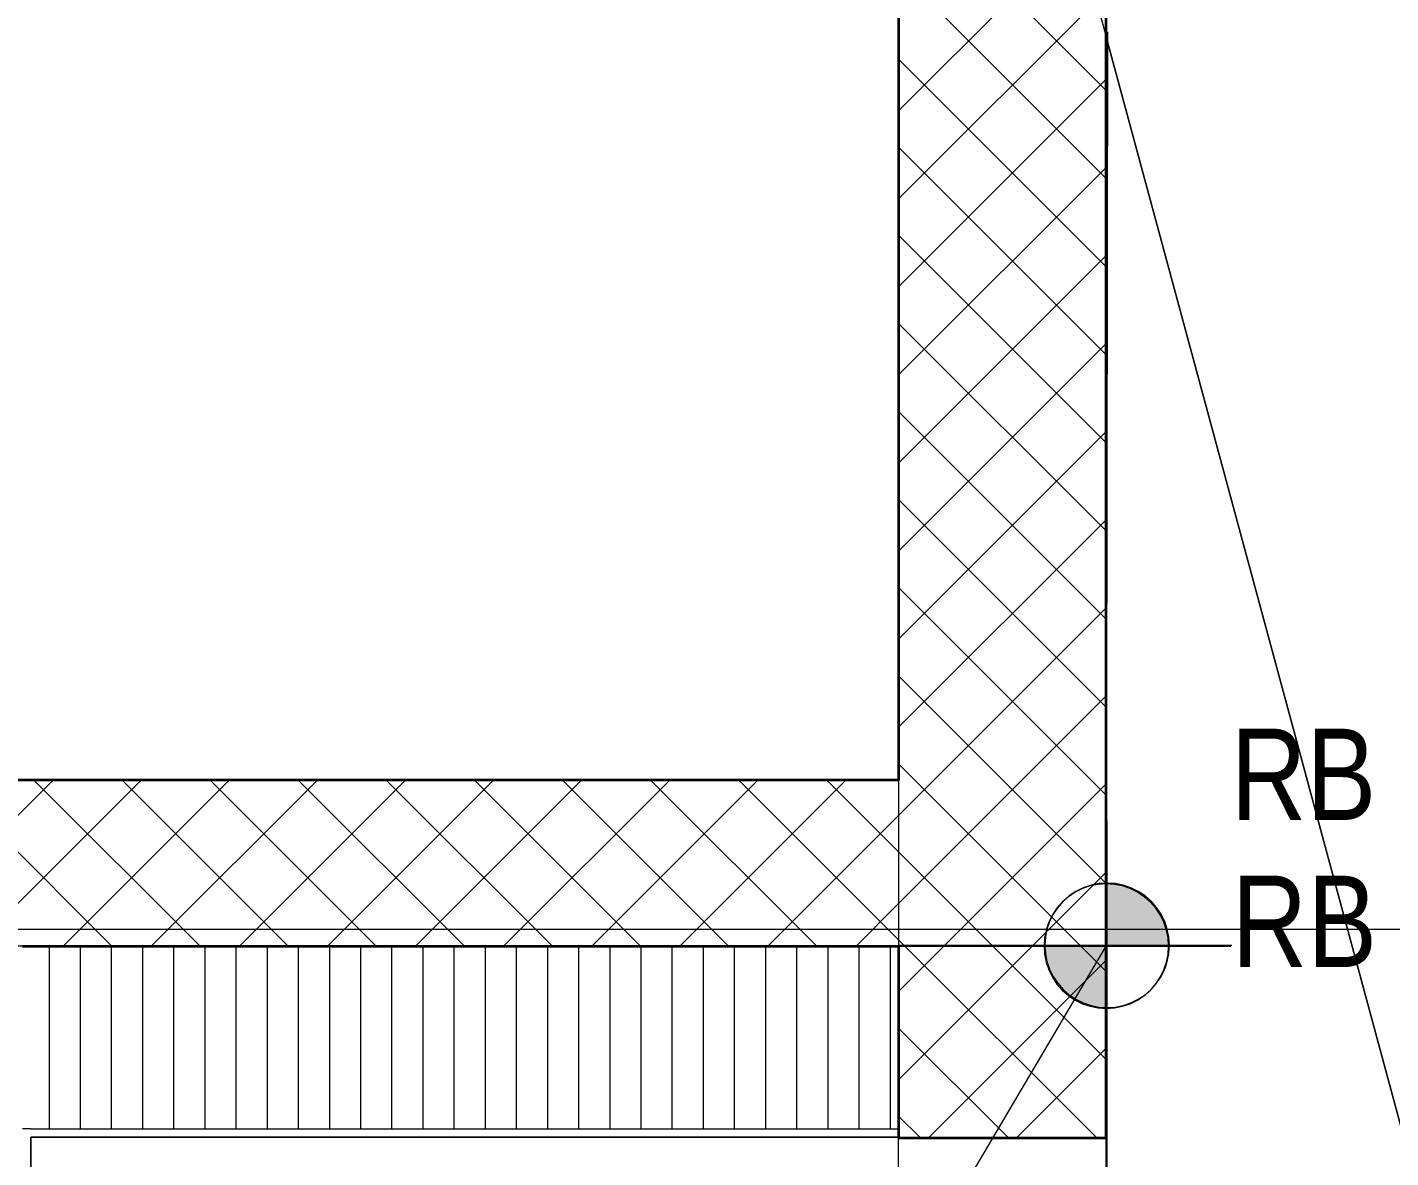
# Model space of a CAD drawing. Extents: x 885 to 2021, y 330 to 1122.
# Drawn here: x 1361.4 to 1394.23, y 792.11 to 819.33 of the extents above; entities that cross this region are included whole.
import ezdxf
from ezdxf.lldxf.tags import DXFTag

# ---------------------------------------------------------------- set-up
doc = ezdxf.new("R2010")
doc.units = 0
doc.layers.get('0').update_dxf_attribs({"lineweight": 18})
for name, color, linetype, lineweight in [('015 Innenwände Bauteilschraffuren Neu', 7, 'Continuous', 25), ('015 Innenwände Neu', 7, 'Continuous', 25), ('015 Innenwände Schichttrennlinien Neu', 7, 'Continuous', 25), ('027 Oberhalb Neu', 7, 'Continuous', 25), ('030 Bodenaufbauten Neu', 7, 'Continuous', 25), ('035 Decken Neu', 7, 'Continuous', 25), ('080 Raum Innen Kontur Neu', 7, 'Continuous', 25), ('111 Bemassung Ausführung Koten Neu', 7, 'Continuous', 25)]:
    doc.layers.add(name, color=color, linetype=linetype, lineweight=lineweight)
doc.styles.get("Standard").update_dxf_attribs({"font": 'arial.ttf'})
tags = doc.linetypes.add('Strich 3_1mm Kanten', pattern=[0.004, 0.003, -0.001]).pattern_tags.tags
tags[6:7] = [DXFTag(74, 4), DXFTag(75, 0), DXFTag(340, '0'), DXFTag(46, 1.0), DXFTag(50, 0.0), DXFTag(44, 0.0), DXFTag(45, 0.0)]
tags[4:5] = [DXFTag(74, 4), DXFTag(75, 0), DXFTag(340, '0'), DXFTag(46, 1.0), DXFTag(50, 0.0), DXFTag(44, 0.0), DXFTag(45, 0.0)]
tags = doc.linetypes.add('Strichpunkt 3_1_1mm Achsen', pattern=[0.005, 0.003, -0.001, 0, -0.001]).pattern_tags.tags
tags[10:11] = [DXFTag(74, 4), DXFTag(75, 0), DXFTag(340, '0'), DXFTag(46, 1.0), DXFTag(50, 0.0), DXFTag(44, 0.0), DXFTag(45, 0.0)]
tags[8:9] = [DXFTag(74, 4), DXFTag(75, 0), DXFTag(340, '0'), DXFTag(46, 1.0), DXFTag(50, 0.0), DXFTag(44, 0.0), DXFTag(45, 0.0)]
tags[6:7] = [DXFTag(74, 4), DXFTag(75, 0), DXFTag(340, '0'), DXFTag(46, 1.0), DXFTag(50, 0.0), DXFTag(44, 0.0), DXFTag(45, 0.0)]
tags[4:5] = [DXFTag(74, 4), DXFTag(75, 0), DXFTag(340, '0'), DXFTag(46, 1.0), DXFTag(50, 0.0), DXFTag(44, 0.0), DXFTag(45, 0.0)]
tags = doc.linetypes.add('Strichpunkt 6_2_2mm Schnitt', pattern=[0.5, 0.3, -0.1, 0, -0.1]).pattern_tags.tags
tags[10:11] = [DXFTag(74, 4), DXFTag(75, 0), DXFTag(340, '0'), DXFTag(46, 1.0), DXFTag(50, 0.0), DXFTag(44, 0.0), DXFTag(45, 0.0)]
tags[8:9] = [DXFTag(74, 4), DXFTag(75, 0), DXFTag(340, '0'), DXFTag(46, 1.0), DXFTag(50, 0.0), DXFTag(44, 0.0), DXFTag(45, 0.0)]
tags[6:7] = [DXFTag(74, 4), DXFTag(75, 0), DXFTag(340, '0'), DXFTag(46, 1.0), DXFTag(50, 0.0), DXFTag(44, 0.0), DXFTag(45, 0.0)]
tags[4:5] = [DXFTag(74, 4), DXFTag(75, 0), DXFTag(340, '0'), DXFTag(46, 1.0), DXFTag(50, 0.0), DXFTag(44, 0.0), DXFTag(45, 0.0)]
tags = doc.linetypes.add('Unsichtbare Linie', pattern='A,0,[1,5773_032 -1.UG1.shx,S=10,R=0,X=0,Y=0],-10,0', length=10).pattern_tags.tags
tags[14:15] = [DXFTag(74, 4), DXFTag(75, 0), DXFTag(340, '0'), DXFTag(46, 1.0), DXFTag(50, 0.0), DXFTag(44, 0.0), DXFTag(45, 0.0)]
tags[12:13] = [DXFTag(74, 4), DXFTag(75, 0), DXFTag(340, '0'), DXFTag(46, 1.0), DXFTag(50, 0.0), DXFTag(44, 0.0), DXFTag(45, 0.0)]

# ---------------------------------------------------------------- blocks, each defined once
blk = doc.blocks.new('Referenz-A0T8DHYUAL', base_point=(896.585, 372.187))
at = {"layer": '015 Innenwände Bauteilschraffuren Neu', "color": 0, "linetype": 'Continuous', "lineweight": 0, "ltscale": 0.0169}
for p, q in [((1387.378, 817.807), (1382.378, 822.807)), ((1382.378, 817.321), (1387.378, 822.321)), ((1387.378, 815.686), (1382.378, 820.686)), ((1382.378, 815.2), (1387.378, 820.2)), ((1387.378, 813.564), (1382.378, 818.564)), ((1382.378, 813.078), (1387.378, 818.078)), ((1387.378, 811.443), (1382.378, 816.443)), ((1382.378, 810.957), (1387.378, 815.957)), ((1387.378, 809.322), (1382.378, 814.322)), ((1382.378, 808.836), (1387.378, 813.836)), ((1387.378, 807.2), (1382.378, 812.2)), ((1382.378, 806.714), (1387.378, 811.714)), ((1387.378, 805.079), (1382.378, 810.079)), ((1382.378, 804.593), (1387.378, 809.593)), ((1387.378, 802.958), (1382.378, 807.958)), ((1382.378, 802.472), (1387.378, 807.472)), ((1387.378, 800.836), (1382.378, 805.836)), ((1382.378, 800.351), (1387.378, 805.351)), ((1387.378, 798.715), (1382.378, 803.715)), ((1382.378, 798.229), (1387.378, 803.229)), ((1387.378, 796.594), (1382.378, 801.594)), ((1358.017, 797.203), (1362.017, 801.203)), ((1363.435, 797.203), (1359.435, 801.203)), ((1360.139, 797.203), (1364.139, 801.203)), ((1365.556, 797.203), (1361.556, 801.203)), ((1362.26, 797.203), (1366.26, 801.203)), ((1367.677, 797.203), (1363.677, 801.203)), ((1364.381, 797.203), (1368.381, 801.203)), ((1369.799, 797.203), (1365.799, 801.203)), ((1366.503, 797.203), (1370.503, 801.203)), ((1371.92, 797.203), (1367.92, 801.203)), ((1368.624, 797.203), (1372.624, 801.203)), ((1374.041, 797.203), (1370.041, 801.203)), ((1370.745, 797.203), (1374.745, 801.203)), ((1376.163, 797.203), (1372.163, 801.203)), ((1372.867, 797.203), (1376.867, 801.203)), ((1378.284, 797.203), (1374.284, 801.203)), ((1374.988, 797.203), (1378.988, 801.203)), ((1380.405, 797.203), (1376.405, 801.203)), ((1377.109, 797.203), (1381.109, 801.203)), ((1382.378, 797.351), (1378.527, 801.203)), ((1382.378, 799.472), (1380.648, 801.203)), ((1382.378, 796.108), (1387.378, 801.108)), ((1379.231, 797.203), (1382.378, 800.351)), ((1387.378, 794.472), (1382.378, 799.472)), ((1382.378, 793.987), (1387.378, 798.987)), ((1381.352, 797.203), (1382.378, 798.229)), ((1361.928, 792.803), (1361.928, 797.203)), ((1362.678, 792.803), (1362.678, 797.203)), ((1363.428, 792.803), (1363.428, 797.203)), ((1364.178, 792.803), (1364.178, 797.203)), ((1364.928, 792.803), (1364.928, 797.203)), ((1365.678, 792.803), (1365.678, 797.203)), ((1366.428, 792.803), (1366.428, 797.203)), ((1367.178, 792.803), (1367.178, 797.203)), ((1367.928, 792.803), (1367.928, 797.203)), ((1368.678, 792.803), (1368.678, 797.203)), ((1369.428, 792.803), (1369.428, 797.203)), ((1370.178, 792.803), (1370.178, 797.203)), ((1370.928, 792.803), (1370.928, 797.203)), ((1371.678, 792.803), (1371.678, 797.203)), ((1372.428, 792.803), (1372.428, 797.203)), ((1373.178, 792.803), (1373.178, 797.203)), ((1373.928, 792.803), (1373.928, 797.203)), ((1374.678, 792.803), (1374.678, 797.203)), ((1375.428, 792.803), (1375.428, 797.203)), ((1376.178, 792.803), (1376.178, 797.203)), ((1376.928, 792.803), (1376.928, 797.203)), ((1377.678, 792.803), (1377.678, 797.203)), ((1378.428, 792.803), (1378.428, 797.203)), ((1379.178, 792.803), (1379.178, 797.203)), ((1379.928, 792.803), (1379.928, 797.203)), ((1380.678, 792.803), (1380.678, 797.203)), ((1381.428, 792.803), (1381.428, 797.203)), ((1382.178, 792.803), (1382.178, 797.203)), ((1387.147, 792.583), (1382.378, 797.351)), ((1383.096, 792.583), (1387.378, 796.865)), ((1385.025, 792.583), (1382.378, 795.23)), ((1385.217, 792.583), (1387.378, 794.744)), ((1382.904, 792.583), (1382.378, 793.108)), ((1387.339, 792.583), (1387.378, 792.623))]:
    blk.add_line(p, q, dxfattribs=at)
at = {"layer": '015 Innenwände Neu', "color": 0, "lineweight": 35}
for p, q in [((1382.378, 832.603), (1382.378, 801.203)), ((1387.378, 792.583), (1387.378, 832.603)), ((1382.378, 801.203), (1356.878, 801.203)), ((1382.378, 797.203), (1382.378, 792.583)), ((1382.378, 792.583), (1387.378, 792.583))]:
    blk.add_line(p, q, dxfattribs=at)
at = {"layer": '015 Innenwände Neu', "color": 0, "lineweight": 18}
blk.add_line((1382.378, 792.803), (1382.378, 797.203), dxfattribs=at)
at = {"layer": '015 Innenwände Neu', "color": 0, "lineweight": 13}
for p, q in [((1361.478, 758.203), (1361.478, 792.603)), ((1361.478, 792.603), (1382.378, 792.603)), ((1382.378, 792.603), (1382.378, 792.803))]:
    blk.add_line(p, q, dxfattribs=at)
at = {"layer": '015 Innenwände Schichttrennlinien Neu', "color": 0, "lineweight": 35}
blk.add_line((1361.278, 797.203), (1382.378, 797.203), dxfattribs=at)
at = {"layer": '015 Innenwände Schichttrennlinien Neu', "color": 0, "lineweight": 18}
for q in [(1361.278, 792.803), (1361.278, 792.803), (1382.378, 792.803)]:
    blk.add_line((1361.478, 792.803), q, dxfattribs=at)
at = {"layer": '027 Oberhalb Neu', "color": 0, "linetype": 'Strichpunkt 6_2_2mm Schnitt', "lineweight": 13, "ltscale": 0.0169}
blk.add_line((1597.078, 797.603), (1160.578, 797.603), dxfattribs=at)
at = {"layer": '030 Bodenaufbauten Neu', "color": 0, "linetype": 'Continuous', "lineweight": 13, "ltscale": 0.0169}
for p, q in [((1382.378, 832.603), (1382.378, 801.203)), ((1382.378, 801.203), (1352.878, 801.203))]:
    blk.add_line(p, q, dxfattribs=at)
at = {"layer": '030 Bodenaufbauten Neu', "color": 0, "linetype": 'Unsichtbare Linie', "lineweight": 13, "ltscale": 0.002197}
for p, q in [((1387.378, 819.103), (1387.378, 832.603)), ((1387.378, 819.103), (1387.409, 819.218)), ((1387.378, 797.203), (1387.378, 819.103)), ((1422.378, 689.603), (1387.378, 819.103))]:
    blk.add_line(p, q, dxfattribs=at)
at = {"layer": '030 Bodenaufbauten Neu', "color": 0, "linetype": 'Unsichtbare Linie', "lineweight": 13, "ltscale": 0.0169}
for p, q in [((1387.409, 819.218), (1387.378, 797.203)), ((1387.378, 819.103), (1422.378, 689.603)), ((1387.378, 689.603), (1387.378, 819.103))]:
    blk.add_line(p, q, dxfattribs=at)
at = {"layer": '035 Decken Neu', "color": 0, "linetype": 'Strich 3_1mm Kanten', "lineweight": 13, "ltscale": 0.002197}
for p, q in [((1382.378, 837.603), (1382.378, 797.223)), ((1382.378, 797.203), (1356.878, 797.203)), ((1382.378, 797.223), (1382.378, 797.203))]:
    blk.add_line(p, q, dxfattribs=at)
at = {"layer": '035 Decken Neu', "color": 0, "linetype": 'Strich 3_1mm Kanten', "lineweight": 13, "ltscale": 0.0169}
for p, q in [((1382.378, 837.603), (1422.378, 689.603)), ((1374.478, 775.403), (1387.378, 797.203)), ((1382.378, 797.223), (1387.398, 797.223)), ((1382.378, 797.203), (1387.378, 797.203)), ((1387.378, 797.203), (1387.378, 753.603)), ((1387.398, 753.583), (1387.398, 797.223))]:
    blk.add_line(p, q, dxfattribs=at)
at = {"layer": '035 Decken Neu', "color": 0, "linetype": 'Strichpunkt 3_1_1mm Achsen', "lineweight": 13, "ltscale": 0.002197}
for p, q in [((1382.378, 792.603), (1361.478, 792.603)), ((1361.478, 792.603), (1361.478, 753.603)), ((1382.378, 753.603), (1382.378, 792.603))]:
    blk.add_line(p, q, dxfattribs=at)
at = {"layer": '080 Raum Innen Kontur Neu', "color": 0, "linetype": 'Continuous', "lineweight": 13, "ltscale": 0.0169}
for p, q in [((1382.378, 801.203), (1382.378, 832.603)), ((1387.378, 832.603), (1387.378, 792.583)), ((1352.878, 801.203), (1382.378, 801.203)), ((1382.378, 792.603), (1361.478, 792.603)), ((1361.478, 792.603), (1361.478, 758.203)), ((1382.378, 792.583), (1382.378, 792.603)), ((1387.378, 792.583), (1382.378, 792.583))]:
    blk.add_line(p, q, dxfattribs=at)
at = {"layer": '111 Bemassung Ausführung Koten Neu', "color": 0, "lineweight": 13}
for p, q in [((1387.378, 794.203), (1387.378, 800.203)), ((1387.398, 794.223), (1387.398, 800.223)), ((1384.378, 797.203), (1390.378, 797.203)), ((1384.398, 797.223), (1390.398, 797.223))]:
    blk.add_line(p, q, dxfattribs=at)
at = {"layer": '111 Bemassung Ausführung Koten Neu', "color": 0, "linetype": 'Continuous', "lineweight": 13, "ltscale": 0.0169}
for p, q in [((1386.628, 798.502), (1386.465, 798.393)), ((1386.648, 798.522), (1386.485, 798.413)), ((1386.804, 798.589), (1386.628, 798.502)), ((1386.824, 798.609), (1386.648, 798.522)), ((1386.99, 798.652), (1386.804, 798.589)), ((1387.01, 798.672), (1386.824, 798.609)), ((1387.183, 798.69), (1386.99, 798.652)), ((1387.203, 798.71), (1387.01, 798.672)), ((1387.378, 798.703), (1387.183, 798.69)), ((1387.398, 798.723), (1387.203, 798.71)), ((1387.574, 798.69), (1387.378, 798.703)), ((1387.594, 798.71), (1387.398, 798.723)), ((1387.767, 798.652), (1387.574, 798.69)), ((1387.787, 798.672), (1387.594, 798.71)), ((1387.952, 798.589), (1387.767, 798.652)), ((1387.972, 798.609), (1387.787, 798.672)), ((1388.128, 798.502), (1387.952, 798.589)), ((1388.148, 798.522), (1387.972, 798.609)), ((1388.292, 798.393), (1388.128, 798.502)), ((1388.312, 798.413), (1388.148, 798.522)), ((1386.208, 798.136), (1386.099, 797.973)), ((1386.318, 798.263), (1386.188, 798.116)), ((1386.338, 798.283), (1386.208, 798.136)), ((1386.465, 798.393), (1386.318, 798.263)), ((1386.485, 798.413), (1386.338, 798.283)), ((1388.439, 798.263), (1388.292, 798.393)), ((1388.459, 798.283), (1388.312, 798.413)), ((1388.568, 798.116), (1388.439, 798.263)), ((1388.588, 798.136), (1388.459, 798.283)), ((1388.697, 797.973), (1388.588, 798.136)), ((1386.013, 797.797), (1385.95, 797.611)), ((1386.079, 797.953), (1385.993, 797.777)), ((1386.099, 797.973), (1386.013, 797.797)), ((1386.188, 798.116), (1386.079, 797.953)), ((1388.677, 797.953), (1388.568, 798.116)), ((1388.764, 797.777), (1388.677, 797.953)), ((1388.784, 797.797), (1388.697, 797.973)), ((1388.847, 797.611), (1388.784, 797.797)), ((1385.93, 797.591), (1385.891, 797.399)), ((1385.95, 797.611), (1385.911, 797.419)), ((1385.993, 797.777), (1385.93, 797.591)), ((1388.827, 797.591), (1388.764, 797.777)), ((1388.866, 797.399), (1388.827, 797.591)), ((1388.886, 797.419), (1388.847, 797.611)), ((1385.891, 797.399), (1385.878, 797.203)), ((1385.878, 797.203), (1385.891, 797.007)), ((1385.911, 797.419), (1385.898, 797.223)), ((1385.898, 797.223), (1385.911, 797.027)), ((1388.878, 797.203), (1388.866, 797.399)), ((1388.866, 797.007), (1388.878, 797.203)), ((1388.898, 797.223), (1388.886, 797.419)), ((1388.886, 797.027), (1388.898, 797.223)), ((1385.891, 797.007), (1385.93, 796.815)), ((1385.911, 797.027), (1385.95, 796.835)), ((1385.93, 796.815), (1385.993, 796.629)), ((1385.95, 796.835), (1386.013, 796.649)), ((1388.764, 796.629), (1388.827, 796.815)), ((1388.784, 796.649), (1388.847, 796.835)), ((1388.827, 796.815), (1388.866, 797.007)), ((1388.847, 796.835), (1388.886, 797.027)), ((1385.993, 796.629), (1386.079, 796.453)), ((1386.013, 796.649), (1386.099, 796.473)), ((1388.677, 796.453), (1388.764, 796.629)), ((1388.697, 796.473), (1388.784, 796.649)), ((1386.079, 796.453), (1386.188, 796.29)), ((1386.099, 796.473), (1386.208, 796.31)), ((1386.188, 796.29), (1386.318, 796.142)), ((1386.208, 796.31), (1386.338, 796.162)), ((1386.338, 796.162), (1386.485, 796.033)), ((1388.312, 796.033), (1388.459, 796.162)), ((1388.439, 796.142), (1388.568, 796.29)), ((1388.459, 796.162), (1388.588, 796.31)), ((1388.568, 796.29), (1388.677, 796.453)), ((1388.588, 796.31), (1388.697, 796.473)), ((1386.318, 796.142), (1386.465, 796.013)), ((1386.465, 796.013), (1386.628, 795.904)), ((1386.485, 796.033), (1386.648, 795.924)), ((1386.628, 795.904), (1386.804, 795.817)), ((1386.648, 795.924), (1386.824, 795.837)), ((1386.824, 795.837), (1387.01, 795.774)), ((1387.787, 795.774), (1387.972, 795.837)), ((1387.952, 795.817), (1388.128, 795.904)), ((1387.972, 795.837), (1388.148, 795.924)), ((1388.128, 795.904), (1388.292, 796.013)), ((1388.148, 795.924), (1388.312, 796.033)), ((1388.292, 796.013), (1388.439, 796.142)), ((1386.804, 795.817), (1386.99, 795.754)), ((1386.99, 795.754), (1387.183, 795.716)), ((1387.01, 795.774), (1387.203, 795.736)), ((1387.183, 795.716), (1387.378, 795.703)), ((1387.203, 795.736), (1387.398, 795.723)), ((1387.378, 795.703), (1387.574, 795.716)), ((1387.398, 795.723), (1387.594, 795.736)), ((1387.574, 795.716), (1387.767, 795.754)), ((1387.594, 795.736), (1387.787, 795.774)), ((1387.767, 795.754), (1387.952, 795.817))]:
    blk.add_line(p, q, dxfattribs=at)
at = {"layer": '111 Bemassung Ausführung Koten Neu', "color": 0, "linetype": 'Continuous', "lineweight": 0, "ltscale": 0.0169}
for points in [[(1387.378, 797.203), (1387.952, 797.203), (1387.378, 798.703)], [(1387.952, 798.589), (1387.422, 798.589), (1387.378, 798.703)], [(1387.398, 797.223), (1387.972, 797.223), (1387.398, 798.723)], [(1387.972, 798.609), (1387.442, 798.609), (1387.398, 798.723)], [(1387.952, 797.203), (1387.952, 798.589), (1387.422, 798.589)], [(1387.972, 797.223), (1387.972, 798.609), (1387.442, 798.609)], [(1387.952, 797.203), (1388.439, 797.203), (1387.952, 798.589)], [(1388.439, 798.263), (1388.067, 798.263), (1387.952, 798.589)], [(1387.972, 797.223), (1388.459, 797.223), (1387.972, 798.609)], [(1388.459, 798.283), (1388.087, 798.283), (1387.972, 798.609)], [(1388.439, 797.203), (1388.439, 798.263), (1388.067, 798.263)], [(1388.459, 797.223), (1388.459, 798.283), (1388.087, 798.283)], [(1388.439, 797.203), (1388.764, 797.203), (1388.439, 798.263)], [(1388.764, 797.777), (1388.588, 797.777), (1388.439, 798.263)], [(1388.459, 797.223), (1388.784, 797.223), (1388.459, 798.283)], [(1388.784, 797.797), (1388.608, 797.797), (1388.459, 798.283)], [(1388.784, 797.223), (1388.784, 797.797), (1388.608, 797.797)], [(1388.784, 797.223), (1388.898, 797.223), (1388.784, 797.797)], [(1388.764, 797.203), (1388.764, 797.777), (1388.588, 797.777)], [(1388.764, 797.203), (1388.878, 797.203), (1388.764, 797.777)], [(1385.993, 796.629), (1385.993, 797.203), (1385.878, 797.203)], [(1386.013, 796.649), (1386.013, 797.223), (1385.898, 797.223)], [(1386.169, 796.629), (1385.993, 796.629), (1385.993, 797.203)], [(1386.318, 796.142), (1386.318, 797.203), (1385.993, 797.203)], [(1386.189, 796.649), (1386.013, 796.649), (1386.013, 797.223)], [(1386.338, 796.162), (1386.338, 797.223), (1386.013, 797.223)], [(1386.69, 796.142), (1386.318, 796.142), (1386.318, 797.203)], [(1386.804, 795.817), (1386.804, 797.203), (1386.318, 797.203)], [(1386.71, 796.162), (1386.338, 796.162), (1386.338, 797.223)], [(1386.824, 795.837), (1386.824, 797.223), (1386.338, 797.223)], [(1387.335, 795.817), (1386.804, 795.817), (1386.804, 797.203)], [(1387.378, 795.703), (1387.378, 797.203), (1386.804, 797.203)], [(1387.355, 795.837), (1386.824, 795.837), (1386.824, 797.223)], [(1387.398, 795.723), (1387.398, 797.223), (1386.824, 797.223)], [(1386.318, 796.142), (1386.169, 796.629), (1385.993, 796.629)], [(1386.338, 796.162), (1386.189, 796.649), (1386.013, 796.649)], [(1386.824, 795.837), (1386.71, 796.162), (1386.338, 796.162)], [(1386.804, 795.817), (1386.69, 796.142), (1386.318, 796.142)], [(1387.398, 795.723), (1387.355, 795.837), (1386.824, 795.837)], [(1387.378, 795.703), (1387.335, 795.817), (1386.804, 795.817)]]:
    blk.add_solid(points, dxfattribs=at)
at = {"layer": '111 Bemassung Ausführung Koten Neu', "color": 0, "linetype": 'Continuous', "lineweight": 13, "ltscale": 0.002197, "char_height": 2.2, "attachment_point": 1}
for insert in [(1390.378, 802.44), (1390.398, 798.901)]:
    blk.add_mtext('{\\fArial Narrow;RB}', dxfattribs=dict(at, insert=insert))

msp = doc.modelspace()

# ---------------------------------------------------------------- block references
at = {"color": 8, "lineweight": 25, "ltscale": 0.25, "true_color": 0x808080}
msp.add_blockref('Referenz-A0T8DHYUAL', (896.585, 372.187), dxfattribs=at)

doc.saveas('drawing.dxf')
